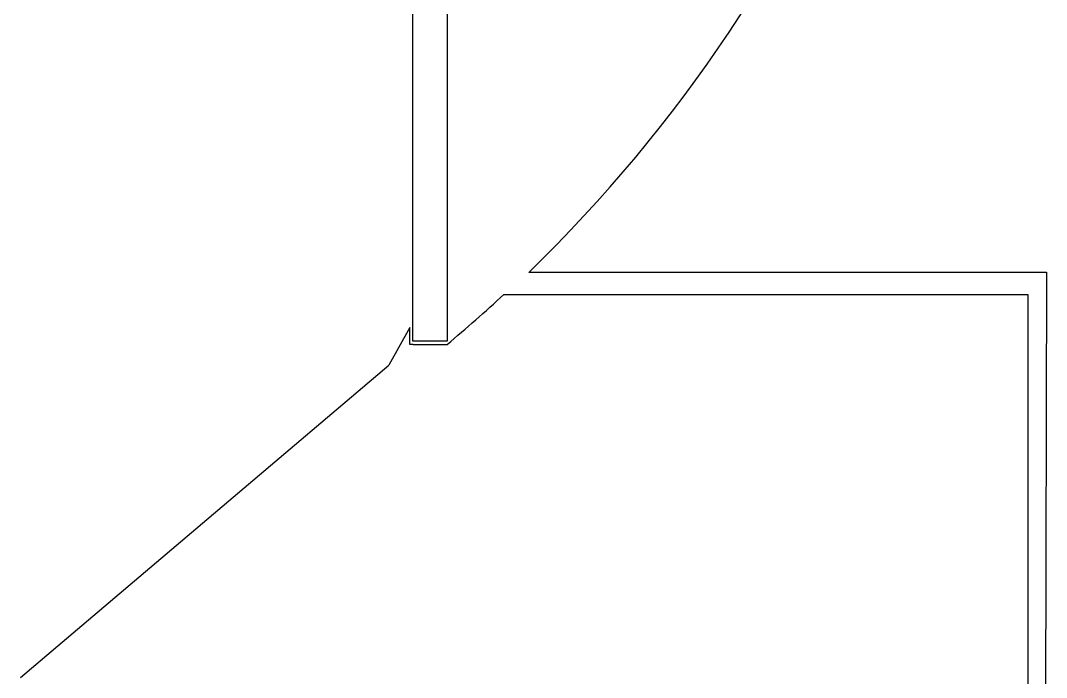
# Model space of a CAD drawing. Header units: millimetres. Extents: x 2102 to 86502, y 1818 to 64568.
# Drawn here: x 70718 to 73709, y 18607 to 20520 of the extents above; entities that cross this region are included whole.
import ezdxf

# ---------------------------------------------------------------- set-up
doc = ezdxf.new("R2010")
doc.units = ezdxf.units.MM
doc.layers.add('Layer-2', color=3, linetype='Continuous')

msp = doc.modelspace()

# ---------------------------------------------------------------- linework, layer by layer
at = {"layer": 'Layer-2'}
for p, q in [((71861.8, 19586.5), (71862.8, 26216.5)), ((71961.8, 26216.5), (71961.8, 19586.5)), ((72199.9, 19786.7), (73708.6, 19786.7)), ((73708.6, 19786.7), (73690.9, 12040.4)), ((72126.9, 19722.3), (73654.3, 19722.3)), ((73654.3, 19722.3), (73654.3, 12085.8)), ((71852.4, 19626), (71791.6, 19516.5)), ((71852.4, 19576.5), (71852.4, 19626)), ((71862.4, 19576.5), (71852.4, 19576.5)), ((71961.8, 19586.5), (71861.8, 19586.5)), ((71862.4, 19576.5), (71961.4, 19576.5)), ((70718, 18606.7), (71791.6, 19516.5))]:
    msp.add_line(p, q, dxfattribs=at)
for centre, radius, start, end in [((69179.7, 22899.1), 4337, 314.1383, 50.1035), ((68991.4, 23113.8), 4618.8, 310.0177, 312.7533)]:
    msp.add_arc(centre, radius, start, end, dxfattribs=at)

doc.saveas('drawing.dxf')
